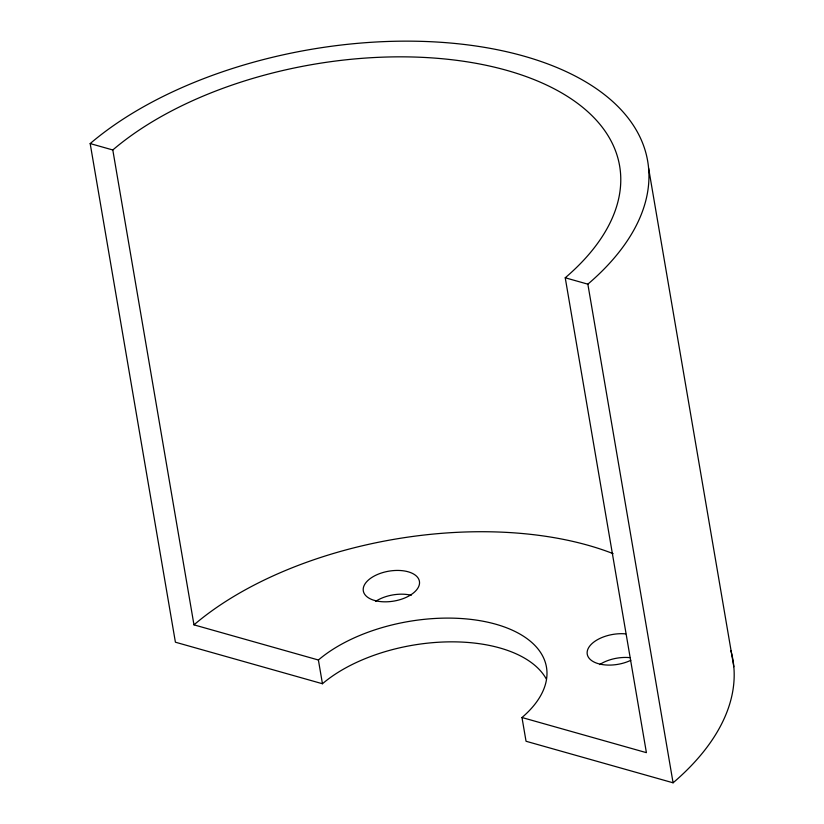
<?xml version="1.0" encoding="UTF-8"?>
<svg xmlns="http://www.w3.org/2000/svg" width="824" height="824" viewBox="0 0 824 824"><rect width="100%" height="100%" fill="white"/><g stroke="black" fill="none" stroke-linecap="round" stroke-linejoin="round"><path stroke-width="1.24" d="M546.188 678.801A128.101 68.258 -9.7 0 0 447.02 641.896A128.101 68.258 -9.7 0 0 322.452 683.745L175.409 642.205L90.177 143.572L112.795 149.968A284.671 151.698 -9.7 0 1 506.997 70.431A284.671 151.698 -9.7 0 1 565.233 277.781L646.407 752.662L521.983 717.519A128.101 68.258 -9.7 0 0 495.78 624.211A128.101 68.258 -9.7 0 0 318.394 660.003L193.97 624.85L112.795 149.968M565.233 277.781L587.852 284.167L673.084 782.8L526.042 741.26L521.983 717.519M648.591 168.117L733.824 666.75M318.394 660.003L322.452 683.745M730.857 650.641A313.141 166.86 -9.7 0 1 673.084 782.8M90.177 143.572A313.141 166.86 -9.7 0 1 523.786 56.094A313.141 166.86 -9.7 0 1 587.852 284.167M375.713 601.314A28.469 15.172 -9.7 0 1 411.217 595.268M599.656 664.577A28.469 15.172 -9.7 0 1 629.732 657.624M630.824 660.302A28.469 15.172 -9.7 0 1 587.275 654.369A28.469 15.172 -9.7 0 1 625.674 633.883M193.97 624.85A284.671 151.698 -9.7 0 1 613.118 553.635M374.56 600.469A28.469 15.172 -9.7 0 0 419.354 584.494A28.469 15.172 -9.7 0 0 380.173 573.422A28.469 15.172 -9.7 0 0 374.56 600.469"/></g></svg>
